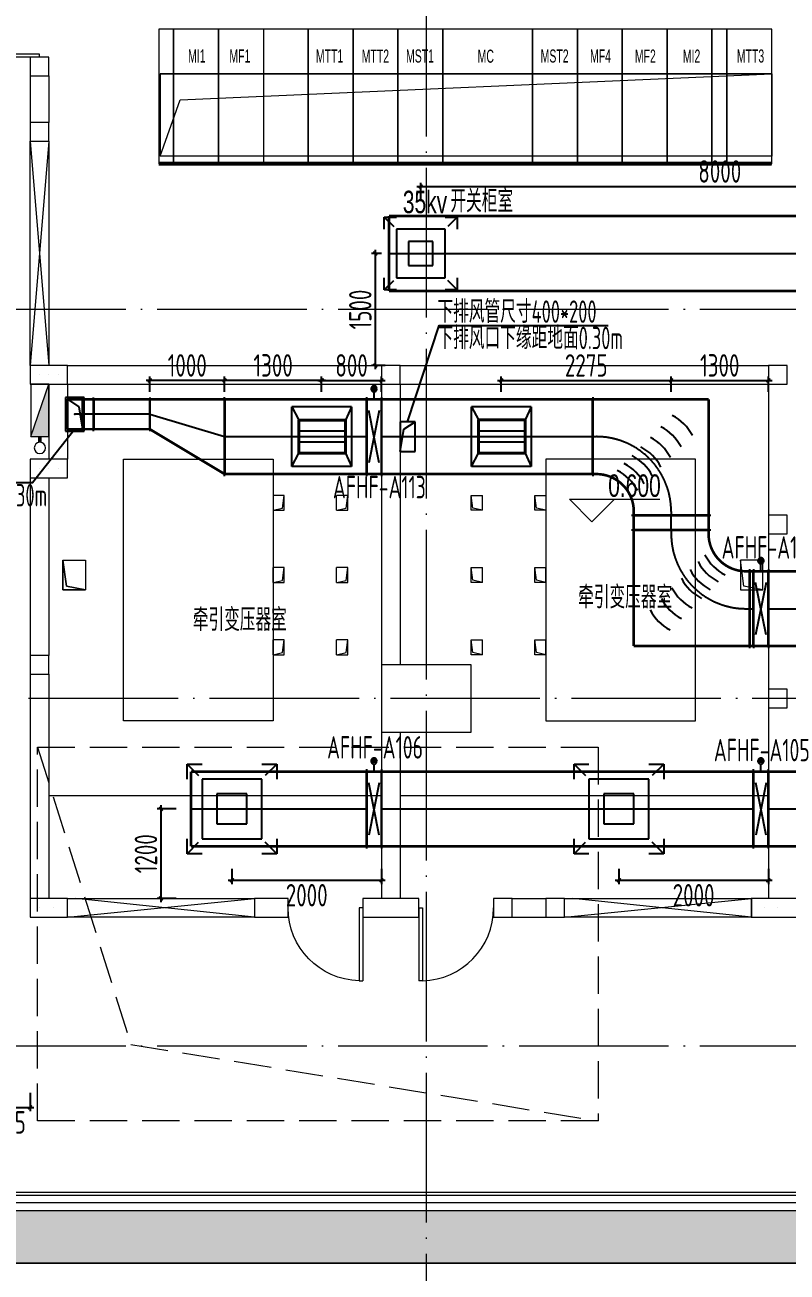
# Model space of a CAD drawing. Extents: x 4 to 13611208, y -605838 to 574722.
# Drawn here: x 13192128 to 13202322, y 181840 to 198515 of the extents above; entities that cross this region are included whole.
import ezdxf
from ezdxf.enums import TextEntityAlignment as Align

# ---------------------------------------------------------------- set-up
doc = ezdxf.new("R2010")
doc.units = 0
doc.header["$LTSCALE"] = 1000
doc.header["$MEASUREMENT"] = 0
for name, pattern in [('CENTER2', [28.575, 19.05, -3.175, 3.175, -3.175]), ('DASH', [0.35, 0.25, -0.1]), ('DOTE', [2.42, 2, -0.2, 0.02, -0.2])]:
    doc.linetypes.add(name, pattern=pattern)
for name, color, linetype in [('DUCT-K-P中心线', 5, 'CENTER2'), ('DUCT-K-P标注', 7, 'Continuous'), ('DUCT-K-P法兰', 2, 'Continuous'), ('DUCT-K-P管', 191, 'Continuous'), ('DUCT-K-P管端线', 2, 'Continuous'), ('DUCT-K-P阀门', 7, 'Continuous'), ('DUCT-K-P风口', 7, 'Continuous'), ('DUCT-K-S中心线', 5, 'CENTER2'), ('DUCT-K-S标注', 7, 'Continuous'), ('DUCT-K-S法兰', 2, 'Continuous'), ('DUCT-K-S管', 40, 'Continuous'), ('DUCT-K-S管端线', 4, 'Continuous'), ('DUCT-K-S阀门', 7, 'Continuous'), ('DUCT-K-S风口', 7, 'Continuous'), ('DUCT-X-YP标注', 7, 'Continuous'), ('Hvac-Hide', 8, 'Continuous')]:
    doc.layers.add(name, color=color, linetype=linetype)
doc.layers.add('变电所孔洞', color=7, linetype='Continuous', lineweight=5)
doc.layers.add('建筑底图', color=8, linetype='Continuous', lineweight=13)
doc.styles.add('67', font='gbenor.shx', dxfattribs={"width": 0.7, "bigfont": 'hztxt.shx'})
doc.styles.add('C', font='HZTXT_E', dxfattribs={"width": 0.7, "bigfont": 'HZTXT'})
doc.styles.add('du', font='gbenor.shx', dxfattribs={"width": 0.8, "bigfont": 'hztxt.shx'})
doc.dimstyles.new('67', dxfattribs={"dimscale": 100, "dimtxt": 3, "dimasz": 0.5, "dimexe": 0.5, "dimexo": 2, "dimgap": 0.5, "dimtad": 2, "dimdec": 0, "dimrnd": 5, "dimzin": 0, "dimdsep": 46, "dimtxsty": 'du', "dimblk": 'ARCHTICK', "dimcen": 0, "dimdle": 0.5, "dimclrd": 256, "dimclre": 256, "dimclrt": 256, "dimazin": 0, "dimtfac": 1, "dimtdec": 0, "dimtix": 1, "dimtmove": 2, "dimatfit": 3, "dimfxl": 100, "dimtolj": 1, "dimtzin": 0, "dimlwd": -1, "dimlwe": -1, "dimarcsym": 0})

# ---------------------------------------------------------------- blocks, each defined once
blk = doc.blocks.new('21牵引变孔')
at = {"layer": '变电所孔洞'}
for p, q in [((-801351, -589516), (-801400, -589770)), ((-801000, -589470), (-801351, -589516)), ((-802265, -592280), (-802065, -592280)), ((-802265, -592280), (-802265, -592430)), ((-802265, -592280), (-802236, -592408)), ((-802065, -592430), (-802065, -592280)), ((-801300, -592280), (-801300, -592430)), ((-801300, -592280), (-801100, -592280)), ((-801300, -592280), (-801271, -592408)), ((-801100, -592430), (-801100, -592280)), ((-800335, -592280), (-800335, -592430)), ((-800135, -592280), (-800335, -592280)), ((-800335, -592280), (-800306, -592408)), ((-800135, -592430), (-800135, -592280)), ((-802265, -592430), (-802065, -592430)), ((-802236, -592408), (-802065, -592430)), ((-801300, -592430), (-801100, -592430)), ((-801271, -592408), (-801100, -592430)), ((-800335, -592430), (-800135, -592430)), ((-800306, -592408), (-800135, -592430)), ((-802265, -593130), (-802065, -593130)), ((-802265, -593130), (-802265, -593280)), ((-802265, -593130), (-802236, -593258)), ((-802265, -593280), (-802065, -593280)), ((-802236, -593258), (-802065, -593280)), ((-802065, -593280), (-802065, -593130)), ((-801300, -593130), (-801300, -593280)), ((-801300, -593130), (-801100, -593130)), ((-801300, -593130), (-801271, -593258)), ((-801300, -593280), (-801100, -593280)), ((-801271, -593258), (-801100, -593280)), ((-801100, -593280), (-801100, -593130)), ((-800335, -593130), (-800135, -593130)), ((-800335, -593130), (-800335, -593280)), ((-800335, -593130), (-800306, -593258)), ((-800335, -593280), (-800135, -593280)), ((-800306, -593258), (-800135, -593280)), ((-800135, -593280), (-800135, -593130))]:
    blk.add_line(p, q, dxfattribs=at)
blk.add_lwpolyline([(-801000, -589770), (-801400, -589770), (-801400, -589470), (-801000, -589470)], close=True, dxfattribs=at)
blk = doc.blocks.new('3#消火栓')
at = {"ltscale": 3.5}
blk.add_hatch(color=256, dxfattribs=at).paths.add_polyline_path([(-350, 240), (-350, 0), (350, 240)])
blk.add_line((-350, 0), (350, 240))
blk.add_lwpolyline([(-350, 240), (350, 240), (350, 0), (-350, 0)], close=True)
at = {"const_width": 50}
blk.add_lwpolyline([(-350, 120), (-425, 120)], dxfattribs=at)
blk.add_circle((-500, 120), 75)
blk = doc.blocks.new('$DorLib2D$00000002')
for p, q in [((-0.5, 0), (-0.5, 0.4875)), ((-0.475, 0.4875), (-0.5, 0.4875)), ((-0.475, 0), (-0.475, 0.4875)), ((0.475, 0), (0.475, 0.4875)), ((0.475, 0.4875), (0.5, 0.4875)), ((0.5, 0), (0.5, 0.4875)), ((-0.5, 0), (-0.475, 0)), ((0.5, 0), (0.475, 0))]:
    blk.add_line(p, q)
at = {"lineweight": 13}
for centre, start, end in [((-0.4875, 0), 0, 88.53072), ((0.4875, 0), 91.46928, 180)]:
    blk.add_arc(centre, 0.4875, start, end, dxfattribs=at)
blk = doc.blocks.new('$DorLib2D$00000001')
for p, q in [((0.45, 0.975), (0.5, 0.975)), ((0.45, 0), (0.45, 0.975)), ((0.5, 0), (0.5, 0.975)), ((0.5, 0), (0.45, 0))]:
    blk.add_line(p, q)
at = {"lineweight": 13}
blk.add_arc((0.475, 0), 0.975, 91.4693, 180, dxfattribs=at)
blk = doc.blocks.new('_FZH')
blk.add_lwpolyline([(-0.5, -0.5), (0.5, -0.5), (0.5, 0.5), (-0.5, 0.5)], close=True)
blk = doc.blocks.new('_ArchTick')
at = {"color": 0, "linetype": 'ByBlock', "const_width": 0.4}
blk.add_lwpolyline([(-0.5, -0.5), (0.5, 0.5)], dxfattribs=at)
blk = doc.blocks.new('*D365')
at = {"layer": 'DUCT-K-P标注', "transparency": 16777216}
for p, q in [((13194149, 188032), (13193897, 188032)), ((13193947, 188082), (13193947, 186785)), ((13194149, 186835), (13193897, 186835))]:
    blk.add_line(p, q, dxfattribs=at)
at = {"layer": 'DUCT-K-P标注', "transparency": 16777216, "xscale": 50, "yscale": 50, "zscale": 50}
for p, rotation in [((13193947, 188032), 90), ((13193947, 186835), 270)]:
    blk.add_blockref('_ArchTick', p, dxfattribs=dict(at, rotation=rotation))
at = {"layer": 'DUCT-K-P标注', "transparency": 16777216, "insert": (13193747, 187433), "char_height": 300, "attachment_point": 5, "rotation": 90, "style": 'du'}
blk.add_mtext('\\A1;1200', dxfattribs=at)
blk = doc.blocks.new('*D373')
at = {"layer": 'DUCT-K-P标注', "transparency": 16777216}
for p, q in [((13194897, 187232), (13194897, 187028)), ((13196897, 187232), (13196897, 187028)), ((13194847, 187078), (13196947, 187078))]:
    blk.add_line(p, q, dxfattribs=at)
at = {"layer": 'DUCT-K-P标注', "transparency": 16777216, "xscale": 50, "yscale": 50, "zscale": 50, "rotation": 180}
blk.add_blockref('_ArchTick', (13194897, 187078), dxfattribs=at)
at = {"layer": 'DUCT-K-P标注', "transparency": 16777216, "xscale": 50, "yscale": 50, "zscale": 50}
blk.add_blockref('_ArchTick', (13196897, 187078), dxfattribs=at)
at = {"layer": 'DUCT-K-P标注', "transparency": 16777216, "insert": (13195897, 186878), "char_height": 300, "attachment_point": 5, "style": 'du'}
blk.add_mtext('\\A1;2000', dxfattribs=at)
blk = doc.blocks.new('*D374')
at = {"layer": 'DUCT-K-P标注', "transparency": 16777216}
for p, q in [((13200073, 187232), (13200073, 187028)), ((13202072, 187232), (13202072, 187028)), ((13200023, 187078), (13202122, 187078))]:
    blk.add_line(p, q, dxfattribs=at)
at = {"layer": 'DUCT-K-P标注', "transparency": 16777216, "xscale": 50, "yscale": 50, "zscale": 50, "rotation": 180}
blk.add_blockref('_ArchTick', (13200073, 187078), dxfattribs=at)
at = {"layer": 'DUCT-K-P标注', "transparency": 16777216, "xscale": 50, "yscale": 50, "zscale": 50}
blk.add_blockref('_ArchTick', (13202072, 187078), dxfattribs=at)
at = {"layer": 'DUCT-K-P标注', "transparency": 16777216, "insert": (13201072, 186878), "char_height": 300, "attachment_point": 5, "style": 'du'}
blk.add_mtext('\\A1;2000', dxfattribs=at)
blk = doc.blocks.new('*D382')
at = {"layer": 'DUCT-K-P标注', "transparency": 16777216}
for p, q in [((13196047, 193762), (13196947, 193762)), ((13196097, 193610), (13196097, 193812)), ((13196897, 193610), (13196897, 193812))]:
    blk.add_line(p, q, dxfattribs=at)
at = {"layer": 'DUCT-K-P标注', "transparency": 16777216, "xscale": 50, "yscale": 50, "zscale": 50, "rotation": 180}
blk.add_blockref('_ArchTick', (13196097, 193762), dxfattribs=at)
at = {"layer": 'DUCT-K-P标注', "transparency": 16777216, "xscale": 50, "yscale": 50, "zscale": 50}
blk.add_blockref('_ArchTick', (13196897, 193762), dxfattribs=at)
at = {"layer": 'DUCT-K-P标注', "transparency": 16777216, "insert": (13196497, 193962), "char_height": 300, "attachment_point": 5, "style": 'du'}
blk.add_mtext('\\A1;800', dxfattribs=at)
blk = doc.blocks.new('*D383')
at = {"layer": 'DUCT-K-P标注', "transparency": 16777216}
for p, q in [((13198449, 193762), (13200822, 193762)), ((13198499, 193610), (13198499, 193812)), ((13200772, 193610), (13200772, 193812))]:
    blk.add_line(p, q, dxfattribs=at)
at = {"layer": 'DUCT-K-P标注', "transparency": 16777216, "xscale": 50, "yscale": 50, "zscale": 50, "rotation": 180}
blk.add_blockref('_ArchTick', (13198499, 193762), dxfattribs=at)
at = {"layer": 'DUCT-K-P标注', "transparency": 16777216, "xscale": 50, "yscale": 50, "zscale": 50}
blk.add_blockref('_ArchTick', (13200772, 193762), dxfattribs=at)
at = {"layer": 'DUCT-K-P标注', "transparency": 16777216, "insert": (13199636, 193962), "char_height": 300, "attachment_point": 5, "style": 'du'}
blk.add_mtext('\\A1;2275', dxfattribs=at)
blk = doc.blocks.new('*D384')
at = {"layer": 'DUCT-K-P标注', "transparency": 16777216}
for p, q in [((13200722, 193762), (13202122, 193762)), ((13200772, 193610), (13200772, 193812)), ((13202072, 193610), (13202072, 193812))]:
    blk.add_line(p, q, dxfattribs=at)
at = {"layer": 'DUCT-K-P标注', "transparency": 16777216, "xscale": 50, "yscale": 50, "zscale": 50, "rotation": 180}
blk.add_blockref('_ArchTick', (13200772, 193762), dxfattribs=at)
at = {"layer": 'DUCT-K-P标注', "transparency": 16777216, "xscale": 50, "yscale": 50, "zscale": 50}
blk.add_blockref('_ArchTick', (13202072, 193762), dxfattribs=at)
at = {"layer": 'DUCT-K-P标注', "transparency": 16777216, "insert": (13201422, 193962), "char_height": 300, "attachment_point": 5, "style": 'du'}
blk.add_mtext('\\A1;1300', dxfattribs=at)
blk = doc.blocks.new('*D394')
at = {"layer": 'DUCT-K-P标注', "transparency": 16777216}
for p, q in [((13196898, 195459), (13196764, 195459)), ((13196814, 195509), (13196814, 193910)), ((13196947, 193960), (13196764, 193960))]:
    blk.add_line(p, q, dxfattribs=at)
at = {"layer": 'DUCT-K-P标注', "transparency": 16777216, "xscale": 50, "yscale": 50, "zscale": 50}
for p, rotation in [((13196814, 195459), 90), ((13196814, 193960), 270)]:
    blk.add_blockref('_ArchTick', p, dxfattribs=dict(at, rotation=rotation))
at = {"layer": 'DUCT-K-P标注', "transparency": 16777216, "insert": (13196614, 194709), "char_height": 300, "attachment_point": 5, "rotation": 90, "style": 'du'}
blk.add_mtext('\\A1;1500', dxfattribs=at)
blk = doc.blocks.new('*D395')
at = {"layer": 'DUCT-K-P标注', "transparency": 16777216}
for p, q in [((13197372, 196355), (13205472, 196355)), ((13197422, 196159), (13197422, 196405)), ((13205422, 196159), (13205422, 196405))]:
    blk.add_line(p, q, dxfattribs=at)
at = {"layer": 'DUCT-K-P标注', "transparency": 16777216, "xscale": 50, "yscale": 50, "zscale": 50, "rotation": 180}
blk.add_blockref('_ArchTick', (13197422, 196355), dxfattribs=at)
at = {"layer": 'DUCT-K-P标注', "transparency": 16777216, "xscale": 50, "yscale": 50, "zscale": 50}
blk.add_blockref('_ArchTick', (13205422, 196355), dxfattribs=at)
at = {"layer": 'DUCT-K-P标注', "transparency": 16777216, "insert": (13201422, 196555), "char_height": 300, "attachment_point": 5, "style": 'du'}
blk.add_mtext('\\A1;8000', dxfattribs=at)
blk = doc.blocks.new('*D724')
at = {"layer": 'DUCT-X-YP标注', "transparency": 16777216}
for p, q in [((13191683, 184234), (13191683, 183991)), ((13192197, 184234), (13192197, 183991)), ((13191633, 184041), (13192247, 184041))]:
    blk.add_line(p, q, dxfattribs=at)
at = {"layer": 'DUCT-X-YP标注', "transparency": 16777216, "xscale": 50, "yscale": 50, "zscale": 50, "rotation": 180}
blk.add_blockref('_ArchTick', (13191683, 184041), dxfattribs=at)
at = {"layer": 'DUCT-X-YP标注', "transparency": 16777216, "xscale": 50, "yscale": 50, "zscale": 50}
blk.add_blockref('_ArchTick', (13192197, 184041), dxfattribs=at)
at = {"layer": 'DUCT-X-YP标注', "transparency": 16777216, "insert": (13191940, 183841), "char_height": 300, "attachment_point": 5, "style": 'du'}
blk.add_mtext('\\A1;515', dxfattribs=at)
blk = doc.blocks.new('*D2032')
at = {"layer": 'DUCT-K-P标注', "transparency": 16777216}
for p, q in [((13196147, 193762), (13194749, 193762)), ((13194799, 193610), (13194799, 193812)), ((13196097, 193610), (13196097, 193812))]:
    blk.add_line(p, q, dxfattribs=at)
at = {"layer": 'DUCT-K-P标注', "transparency": 16777216, "xscale": 50, "yscale": 50, "zscale": 50, "rotation": 180}
blk.add_blockref('_ArchTick', (13194799, 193762), dxfattribs=at)
at = {"layer": 'DUCT-K-P标注', "transparency": 16777216, "xscale": 50, "yscale": 50, "zscale": 50}
blk.add_blockref('_ArchTick', (13196097, 193762), dxfattribs=at)
at = {"layer": 'DUCT-K-P标注', "transparency": 16777216, "insert": (13195448, 193962), "char_height": 300, "attachment_point": 5, "style": 'du'}
blk.add_mtext('\\A1;1300', dxfattribs=at)
blk = doc.blocks.new('*D2033')
at = {"layer": 'DUCT-K-P标注', "transparency": 16777216}
for p, q in [((13194849, 193762), (13193748, 193762)), ((13193798, 193610), (13193798, 193812)), ((13194799, 193610), (13194799, 193812))]:
    blk.add_line(p, q, dxfattribs=at)
at = {"layer": 'DUCT-K-P标注', "transparency": 16777216, "xscale": 50, "yscale": 50, "zscale": 50, "rotation": 180}
blk.add_blockref('_ArchTick', (13193798, 193762), dxfattribs=at)
at = {"layer": 'DUCT-K-P标注', "transparency": 16777216, "xscale": 50, "yscale": 50, "zscale": 50}
blk.add_blockref('_ArchTick', (13194799, 193762), dxfattribs=at)
at = {"layer": 'DUCT-K-P标注', "transparency": 16777216, "insert": (13194299, 193962), "char_height": 300, "attachment_point": 5, "style": 'du'}
blk.add_mtext('\\A1;1000', dxfattribs=at)
blk = doc.blocks.new('$风口$00000108')
for p, q in [((-250, 135), (-190, 75)), ((-250, -135), (-250, 135)), ((250, 135), (200, 75)), ((250, 135), (250, -135)), ((200, 25), (-190, 25)), ((200, -25), (-190, -25)), ((-250, -135), (-190, -75)), ((200, -75), (250, -135)), ((250, -135), (-250, -135))]:
    blk.add_line(p, q)
at = {"linetype": 'Continuous'}
blk.add_line((250, 135), (-250, 135), dxfattribs=at)
at = {"lineweight": 40}
for p, q in [((-190, 75), (200, 75)), ((-190, -75), (-190, 75)), ((200, 75), (200, -75)), ((-190, -75), (200, -75))]:
    blk.add_line(p, q, dxfattribs=at)
blk = doc.blocks.new('$风口$00000060')
for p, q in [((-300, 300), (-200, 300)), ((-300, 200), (-300, 300)), ((-300, 300), (-222.8, 222.8)), ((200, 300), (300, 300)), ((300, 300), (222.8, 222.8)), ((300, 300), (300, 200)), ((-300, -300), (-300, -200)), ((-300, -300), (-222.8, -222.8)), ((300, -300), (222.8, -222.8)), ((300, -200), (300, -300)), ((-200, -300), (-300, -300)), ((300, -300), (200, -300))]:
    blk.add_line(p, q)
at = {"color": 0}
for p, q in [((-200, 200), (-200, -200)), ((200, 200), (-200, 200)), ((200, -200), (200, 200)), ((-100, 100), (-100, -100)), ((100, 100), (-100, 100)), ((100, -100), (100, 100)), ((-100, -100), (100, -100)), ((-200, -200), (200, -200))]:
    blk.add_line(p, q, dxfattribs=at)

msp = doc.modelspace()

# ---------------------------------------------------------------- hatches: boundary and pattern name
at = {"layer": '建筑底图'}
h = msp.add_hatch(dxfattribs=at)
h.set_pattern_fill('钢筋混凝土', color=8, scale=100, style=0)
h.set_pattern_definition([(45, (793255.26, 8e-09), (-176.7766953, 176.7766953), []), (50, (793255.26, 8e-09), (717.260183, -62.752135), [75, -825]), (355, (793255.26, 8e-09), (-138.751334, 752.192134), [60, -660]), (100.4514, (793315, -5.2), (578.50938, 689.439542), [63.74019, -701.14211]), (46.1842, (793255.26, 200), (1067.24105, -165.519014), [112.5, -1237.5]), (96.6356, (793344.2, 186.2), (934.662706, 974.11787), [95.61029, -1051.713]), (351.1842, (793255.3, 200), (934.66195, 974.1186), [90, -990]), (21, (793355.26, 150), (596.907052, -402.61889), [75, -825]), (326, (793355.26, 150), (243.31533, 725.150045), [60, -660]), (71.4514, (793405, 116.45), (840.22263, 322.530497), [63.74019, -701.14211]), (37.5, (793255.26, 8e-09), (12.1598553, 332.893854), [0, -652, 0, -670, 0, -662.5]), (7.5, (793255.26, 8e-09), (263.069537, 394.411712), [0, -382, 0, -637, 0, -252.5]), (327.5, (793032.26, 8e-09), (533.822436, -22.554872), [0, -250, 0, -780, 0, -1035]), (317.5, (792932.26, 8e-09), (583.18617, 100.104982), [0, -325, 0, -518, 0, -735])])
h.paths.add_polyline_path([(13207597.4, 183509.5), (13237197.4, 183509.5), (13237197.4, 184209.5), (13206897.4, 184209.5), (13206897.4, 182659.5), (13170947.4, 182659.5), (13170947.4, 181959.5), (13207597.4, 181959.5)])

# ---------------------------------------------------------------- linework, layer by layer
at = {"layer": 'DUCT-K-P中心线'}
for p, q in [((13193047.4, 193309.5), (13192797.4, 193309.5)), ((13193798.7, 193309.5), (13193047.6, 193309.5)), ((13193798.9, 193309.5), (13194798.9, 193009.5)), ((13194799.1, 193009.5), (13196697.4, 193009.5)), ((13196897.8, 193009.5), (13199722.1, 193009.5)), ((13199722.3, 193009.5), (13199772.3, 193009.5)), ((13200772.3, 192009.5), (13200772.3, 191959.5)), ((13200772.3, 191759.7), (13200772.3, 191959.3)), ((13200772.3, 191759.5), (13200772.3, 191709.5)), ((13201772.3, 190709.5), (13201822.3, 190709.5)), ((13201822.5, 190709.5), (13201872.1, 190709.5)), ((13202072.5, 190709.5), (13206436.2, 190709.5))]:
    msp.add_line(p, q, dxfattribs=at)
for centre, start, end in [((13199772.3, 192009.5), 0, 90), ((13201772.3, 191709.5), 180, 270)]:
    msp.add_arc(centre, 1000, start, end, dxfattribs=at)
at = {"layer": 'DUCT-K-P标注', "elevation": 4149.8}
for points in [[(13197247.4, 193209.5), (13197669.7, 194494.1), (13199931.2, 194494.1)], [(13192797.4, 193109.5), (13192229.1, 192391.6), (13189967.7, 192391.6)]]:
    msp.add_lwpolyline(points, dxfattribs=at)
at = {"layer": 'DUCT-K-P法兰'}
for p, q in [((13192922.4, 193534.5), (13192672.4, 193534.5)), ((13192672.4, 193534.5), (13192672.4, 193084.5)), ((13192922.4, 193509.5), (13192922.4, 193534.5)), ((13193047.5, 193084.5), (13193047.5, 193534.5)), ((13193798.8, 193534.5), (13193798.8, 193084.5)), ((13194799, 192479.5), (13194799, 193539.5)), ((13196697.5, 193539.5), (13196697.5, 192479.5)), ((13196897.7, 193539.5), (13196897.7, 192479.5)), ((13199722.2, 193539.5), (13199722.2, 192479.5)), ((13192922.4, 193084.5), (13192922.4, 193109.5)), ((13192672.4, 193084.5), (13192922.4, 193084.5)), ((13200242.3, 191959.4), (13201302.3, 191959.4)), ((13201302.3, 191759.6), (13200242.3, 191759.6)), ((13201822.4, 190179.5), (13201822.4, 191239.5)), ((13201872.2, 191239.5), (13201872.2, 190179.5)), ((13202072.4, 191239.5), (13202072.4, 190179.5))]:
    msp.add_line(p, q, dxfattribs=at)
at = {"layer": 'DUCT-K-P法兰', "color": 18, "true_color": 0x000000}
for p in [(13192797.4, 193309.5, 4150), (13192797.4, 193309.5, 4149.8), (13193047.4, 193309.5, 4400), (13193047.6, 193309.5, 4400), (13193798.7, 193309.5, 4400), (13193798.9, 193309.5, 4400), (13194798.9, 193009.5, 4525), (13194799.1, 193009.5, 4525), (13196697.4, 193009.5, 4525), (13196697.6, 193009.5, 4525), (13196897.6, 193009.5, 4550), (13196897.8, 193009.5, 4550), (13199722.1, 193009.5, 4550), (13199722.3, 193009.5, 4550), (13200772.3, 191959.5, 4550), (13200772.3, 191959.3, 4550), (13200772.3, 191759.7, 4550), (13200772.3, 191759.5, 4550), (13201822.3, 190709.5, 4550), (13201822.5, 190709.5, 4550), (13201872.1, 190709.5, 4550), (13201872.3, 190709.5, 4550), (13202072.3, 190709.5, 4550), (13202072.5, 190709.5, 4550)]:
    msp.add_point(p, dxfattribs=at)
at = {"layer": 'DUCT-K-P管', "const_width": 35}
for points in [[(13193047.4, 193509.5), (13192697.4, 193509.5)], [(13192697.4, 193109.5), (13192697.4, 193509.5)], [(13193798.7, 193509.5), (13193047.6, 193509.5)], [(13193047.6, 193509.5), (13193047.6, 193109.5)], [(13193798.7, 193109.5), (13193798.7, 193509.5)], [(13193798.9, 193509.5), (13194798.9, 193509.5)], [(13196697.4, 193509.5), (13194799.1, 193509.5)], [(13194799.1, 193509.5), (13194799.1, 192509.5)], [(13196697.4, 192509.5), (13196697.4, 193509.5)], [(13196697.6, 193509.5), (13196897.6, 193509.5)], [(13199722.1, 193509.5), (13196897.8, 193509.5)], [(13196897.8, 193509.5), (13196897.8, 192509.5)], [(13199722.1, 192509.5), (13199722.1, 193509.5)], [(13199722.3, 193509.5), (13201272.3, 193509.5)], [(13201272.3, 193509.5), (13201272.3, 191959.5)], [(13193047.4, 193109.5), (13192697.4, 193109.5)], [(13193047.6, 193109.5), (13193798.7, 193109.5)], [(13193798.9, 193109.5), (13194798.9, 192509.5)], [(13194799.1, 192509.5), (13196697.4, 192509.5)], [(13196897.6, 192509.5), (13196697.6, 192509.5)], [(13196897.8, 192509.5), (13199722.1, 192509.5)], [(13199772.3, 192509.5), (13199722.3, 192509.5)], [(13200272.3, 191959.5), (13200272.3, 192009.5)], [(13201272.3, 191959.3), (13200272.3, 191959.3)], [(13200272.3, 191959.3), (13200272.3, 191759.7)], [(13201272.3, 191759.7), (13201272.3, 191959.3)], [(13200272.3, 191759.7), (13201272.3, 191759.7)], [(13200272.3, 191759.5), (13200272.3, 190209.5)], [(13201272.3, 191709.5), (13201272.3, 191759.5)], [(13201822.3, 191209.5), (13201772.3, 191209.5)], [(13201872.1, 191209.5), (13201822.5, 191209.5)], [(13201822.5, 191209.5), (13201822.5, 190209.5)], [(13201872.1, 190209.5), (13201872.1, 191209.5)], [(13201872.3, 191209.5), (13202072.3, 191209.5)], [(13206436.2, 191209.5), (13202072.5, 191209.5)], [(13202072.5, 191209.5), (13202072.5, 190209.5)], [(13200272.3, 190209.5), (13201822.3, 190209.5)], [(13201822.5, 190209.5), (13201872.1, 190209.5)], [(13202072.3, 190209.5), (13201872.3, 190209.5)], [(13202072.5, 190209.5), (13206436.2, 190209.5)]]:
    msp.add_lwpolyline(points, dxfattribs=at)
msp.add_lwpolyline([(13200272.3, 192009.5, 0.4142136), (13199772.3, 192509.5)], format="xyb", dxfattribs=at)
at = {"layer": 'DUCT-K-P管', "extrusion": (0, 0, -1), "const_width": 35}
msp.add_lwpolyline([(-13201772.3, 191209.5, 0.4142136), (-13201272.3, 191709.5)], format="xyb", dxfattribs=at)
at = {"layer": 'DUCT-K-P管', "color": 18, "true_color": 0x000000}
for p in [(13192797.4, 193309.5, 4150), (13193047.4, 193309.5, 4400), (13193798.9, 193309.5, 4400), (13194798.9, 193009.5, 4525), (13199722.3, 193009.5, 4550), (13200772.3, 191959.5, 4550), (13200772.3, 191759.5, 4550), (13201822.3, 190709.5, 4550)]:
    msp.add_point(p, dxfattribs=at)
at = {"layer": 'DUCT-K-P管端线'}
for p, q in [((13193047.4, 193509.5), (13193047.4, 193109.5)), ((13193798.9, 193509.5), (13193798.9, 193109.5)), ((13194798.9, 192509.5), (13194798.9, 193509.5)), ((13196697.6, 193509.5), (13196697.6, 192509.5)), ((13196897.6, 193509.5), (13196897.6, 192509.5)), ((13199722.3, 192509.5), (13199722.3, 193509.5)), ((13201272.3, 191959.5), (13200272.3, 191959.5)), ((13201272.3, 191759.5), (13200272.3, 191759.5)), ((13201822.3, 190209.5), (13201822.3, 191209.5)), ((13201872.3, 191209.5), (13201872.3, 190209.5)), ((13202072.3, 191209.5), (13202072.3, 190209.5))]:
    msp.add_line(p, q, dxfattribs=at)
for centre, start, end in [((13200507.7, 192744.9), 27, 63), ((13200355.7, 192592.9), 27, 63), ((13200214.3, 192451.5), 27, 63), ((13200087, 192324.2), 27, 63), ((13199864.3, 192101.4), 27, 63), ((13199970.3, 192207.5), 27, 63), ((13199772.3, 192009.5), 27, 63), ((13201772.3, 191709.5), 207, 243), ((13201680.4, 191617.6), 207, 243), ((13201457.7, 191394.8), 207, 243), ((13201574.4, 191511.5), 207, 243), ((13201330.4, 191267.6), 207, 243), ((13201189, 191126.1), 207, 243), ((13201037, 190974.1), 207, 243)]:
    msp.add_arc(centre, 615, start, end, dxfattribs=at)
at = {"layer": 'DUCT-K-P阀门'}
for p, q in [((13196758.4, 193657.8), (13196757.7, 193652.3)), ((13196757.7, 193652.3), (13196757.7, 193646.7)), ((13196757.7, 193646.7), (13196758.4, 193641.2)), ((13196760, 193663.2), (13196758.4, 193657.8)), ((13196758.4, 193641.2), (13196760, 193635.8)), ((13196762.2, 193668.3), (13196760, 193663.2)), ((13196760, 193635.8), (13196762.2, 193630.7)), ((13196765.2, 193673), (13196762.2, 193668.3)), ((13196762.2, 193630.7), (13196765.2, 193626)), ((13196768.8, 193677.3), (13196765.2, 193673)), ((13196765.2, 193626), (13196768.8, 193621.7)), ((13196772.9, 193681), (13196768.8, 193677.3)), ((13196768.8, 193621.7), (13196772.9, 193618)), ((13196777.6, 193684.2), (13196772.9, 193681)), ((13196772.9, 193618), (13196777.6, 193614.9)), ((13196782.6, 193686.6), (13196777.6, 193684.2)), ((13196777.6, 193614.9), (13196782.6, 193612.4)), ((13196787.9, 193688.3), (13196782.6, 193686.6)), ((13196782.6, 193612.4), (13196787.9, 193610.7)), ((13196786.6, 193675.1), (13196797.6, 193624)), ((13196786.6, 193624), (13196786.6, 193675.1)), ((13196793.4, 193689.3), (13196787.9, 193688.3)), ((13196787.9, 193610.7), (13196793.4, 193609.7)), ((13196799, 193689.5), (13196793.4, 193689.3)), ((13196793.4, 193609.7), (13196799, 193609.5)), ((13196797.6, 193624), (13196808.5, 193675)), ((13196797.6, 193509.5), (13196797.6, 193609.5)), ((13196804.5, 193688.9), (13196799, 193689.5)), ((13196799, 193609.5), (13196804.5, 193610.1)), ((13196809.9, 193687.6), (13196804.5, 193688.9)), ((13196804.5, 193610.1), (13196809.9, 193611.5)), ((13196808.5, 193675), (13196808.5, 193624)), ((13196815.1, 193685.5), (13196809.9, 193687.6)), ((13196809.9, 193611.5), (13196815.1, 193613.6)), ((13196819.9, 193682.7), (13196815.1, 193685.5)), ((13196815.1, 193613.6), (13196819.9, 193616.4)), ((13196824.3, 193679.2), (13196819.9, 193682.7)), ((13196819.9, 193616.4), (13196824.3, 193619.8)), ((13196828.2, 193675.2), (13196824.3, 193679.2)), ((13196824.3, 193619.8), (13196828.2, 193623.8)), ((13196831.5, 193670.7), (13196828.2, 193675.2)), ((13196828.2, 193623.8), (13196831.5, 193628.3)), ((13196834.1, 193665.8), (13196831.5, 193670.7)), ((13196831.5, 193628.3), (13196834.1, 193633.2)), ((13196836, 193660.5), (13196834.1, 193665.8)), ((13196834.1, 193633.2), (13196836, 193638.5)), ((13196837.2, 193655.1), (13196836, 193660.5)), ((13196836, 193638.5), (13196837.2, 193643.9)), ((13196837.6, 193649.5), (13196837.2, 193655.1)), ((13196837.2, 193643.9), (13196837.6, 193649.5)), ((13196867.6, 192659.6), (13196727.5, 193359.4)), ((13196867.6, 193359.5), (13196727.6, 192659.5)), ((13201933.2, 191357.8), (13201932.4, 191352.3)), ((13201932.4, 191352.3), (13201932.4, 191346.7)), ((13201932.4, 191346.7), (13201933.2, 191341.2)), ((13201934.8, 191363.2), (13201933.2, 191357.8)), ((13201933.2, 191341.2), (13201934.8, 191335.8)), ((13201937, 191368.3), (13201934.8, 191363.2)), ((13201934.8, 191335.8), (13201937, 191330.7)), ((13201940, 191373), (13201937, 191368.3)), ((13201937, 191330.7), (13201940, 191326)), ((13201943.6, 191377.3), (13201940, 191373)), ((13201940, 191326), (13201943.6, 191321.7)), ((13201947.7, 191381), (13201943.6, 191377.3)), ((13201943.6, 191321.7), (13201947.7, 191318)), ((13201952.3, 191384.1), (13201947.7, 191381)), ((13201947.7, 191318), (13201952.3, 191314.9)), ((13201957.4, 191386.6), (13201952.3, 191384.1)), ((13201952.3, 191314.9), (13201957.4, 191312.4)), ((13201962.7, 191388.3), (13201957.4, 191386.6)), ((13201957.4, 191312.4), (13201962.7, 191310.7)), ((13201961.4, 191375.1), (13201972.3, 191324)), ((13201961.4, 191324), (13201961.4, 191375.1)), ((13201968.2, 191389.3), (13201962.7, 191388.3)), ((13201962.7, 191310.7), (13201968.2, 191309.7)), ((13201973.7, 191389.5), (13201968.2, 191389.3)), ((13201968.2, 191309.7), (13201973.7, 191309.5)), ((13201972.3, 191324), (13201983.3, 191375)), ((13201972.3, 191209.5), (13201972.3, 191309.5)), ((13201979.3, 191388.9), (13201973.7, 191389.5)), ((13201973.7, 191309.5), (13201979.3, 191310.1)), ((13201984.7, 191387.5), (13201979.3, 191388.9)), ((13201979.3, 191310.1), (13201984.7, 191311.5)), ((13201983.3, 191375), (13201983.3, 191324)), ((13201989.9, 191385.5), (13201984.7, 191387.5)), ((13201984.7, 191311.5), (13201989.9, 191313.6)), ((13201994.7, 191382.7), (13201989.9, 191385.5)), ((13201989.9, 191313.6), (13201994.7, 191316.3)), ((13201999.1, 191379.2), (13201994.7, 191382.7)), ((13201994.7, 191316.3), (13201999.1, 191319.8)), ((13202003, 191375.2), (13201999.1, 191379.2)), ((13201999.1, 191319.8), (13202003, 191323.8)), ((13202006.3, 191370.7), (13202003, 191375.2)), ((13202003, 191323.8), (13202006.3, 191328.3)), ((13202008.9, 191365.8), (13202006.3, 191370.7)), ((13202006.3, 191328.3), (13202008.9, 191333.2)), ((13202010.8, 191360.5), (13202008.9, 191365.8)), ((13202008.9, 191333.2), (13202010.8, 191338.5)), ((13202012, 191355.1), (13202010.8, 191360.5)), ((13202010.8, 191338.5), (13202012, 191343.9)), ((13202012.3, 191349.5), (13202012, 191355.1)), ((13202012, 191343.9), (13202012.3, 191349.5)), ((13202042.3, 191059.5), (13201902.3, 190359.5)), ((13202042.4, 190359.6), (13201902.3, 191059.4))]:
    msp.add_line(p, q, dxfattribs=at)
at = {"layer": 'DUCT-K-S中心线'}
for p, q in [((13196998.4, 195458.7), (13211072.4, 195458.7)), ((13194349.1, 188032), (13196697.4, 188032)), ((13196897.8, 188032), (13201872.3, 188032)), ((13202072.7, 188032), (13203521.7, 188032))]:
    msp.add_line(p, q, dxfattribs=at)
at = {"layer": 'DUCT-K-S法兰'}
for p, q in [((13196697.5, 188562), (13196697.5, 187502)), ((13196897.7, 188562), (13196897.7, 187502)), ((13201872.4, 187502), (13201872.4, 188562)), ((13202072.6, 187502), (13202072.6, 188562))]:
    msp.add_line(p, q, dxfattribs=at)
at = {"layer": 'DUCT-K-S法兰', "color": 18, "true_color": 0x000000}
for p in [(13196697.4, 188032, 4615), (13196697.6, 188032, 4615), (13196897.6, 188032, 4615), (13196897.8, 188032, 4615), (13201872.3, 188032, 4615), (13201872.5, 188032, 4615), (13202072.5, 188032, 4615), (13202072.7, 188032, 4615)]:
    msp.add_point(p, dxfattribs=at)
at = {"layer": 'DUCT-K-S管', "const_width": 35}
for points in [[(13211072.4, 195958.7), (13196998.4, 195958.7)], [(13196998.4, 195958.7), (13196998.4, 194958.7)], [(13196998.4, 194958.7), (13211072.4, 194958.7)], [(13196697.4, 188532), (13194349.1, 188532)], [(13194349.1, 188532), (13194349.1, 187532)], [(13196697.4, 187532), (13196697.4, 188532)], [(13196697.6, 188532), (13196897.6, 188532)], [(13201872.3, 188532), (13196897.8, 188532)], [(13196897.8, 188532), (13196897.8, 187532)], [(13201872.3, 187532), (13201872.3, 188532)], [(13201872.5, 188532), (13202072.5, 188532)], [(13203521.7, 188532), (13202072.7, 188532)], [(13202072.7, 188532), (13202072.7, 187532)], [(13194349.1, 187532), (13196697.4, 187532)], [(13196897.6, 187532), (13196697.6, 187532)], [(13196897.8, 187532), (13201872.3, 187532)], [(13202072.5, 187532), (13201872.5, 187532)], [(13202072.7, 187532), (13203521.7, 187532)]]:
    msp.add_lwpolyline(points, dxfattribs=at)
at = {"layer": 'DUCT-K-S管端线'}
for p, q in [((13196697.6, 188532), (13196697.6, 187532)), ((13196897.6, 188532), (13196897.6, 187532)), ((13201872.5, 188532), (13201872.5, 187532)), ((13202072.5, 188532), (13202072.5, 187532))]:
    msp.add_line(p, q, dxfattribs=at)
at = {"layer": 'DUCT-K-S阀门'}
for p, q in [((13196758.4, 188680.3), (13196757.7, 188674.8)), ((13196757.7, 188674.8), (13196757.7, 188669.2)), ((13196757.7, 188669.2), (13196758.4, 188663.7)), ((13196760, 188685.7), (13196758.4, 188680.3)), ((13196758.4, 188663.7), (13196760, 188658.3)), ((13196762.2, 188690.8), (13196760, 188685.7)), ((13196760, 188658.3), (13196762.2, 188653.2)), ((13196765.2, 188695.5), (13196762.2, 188690.8)), ((13196762.2, 188653.2), (13196765.2, 188648.5)), ((13196768.8, 188699.8), (13196765.2, 188695.5)), ((13196765.2, 188648.5), (13196768.8, 188644.2)), ((13196772.9, 188703.5), (13196768.8, 188699.8)), ((13196768.8, 188644.2), (13196772.9, 188640.5)), ((13196777.6, 188706.7), (13196772.9, 188703.5)), ((13196772.9, 188640.5), (13196777.6, 188637.4)), ((13196782.6, 188709.1), (13196777.6, 188706.7)), ((13196777.6, 188637.4), (13196782.6, 188634.9)), ((13196787.9, 188710.8), (13196782.6, 188709.1)), ((13196782.6, 188634.9), (13196787.9, 188633.2)), ((13196786.6, 188697.6), (13196797.6, 188646.5)), ((13196786.6, 188646.5), (13196786.6, 188697.6)), ((13196793.4, 188711.8), (13196787.9, 188710.8)), ((13196787.9, 188633.2), (13196793.4, 188632.2)), ((13196799, 188712), (13196793.4, 188711.8)), ((13196793.4, 188632.2), (13196799, 188632)), ((13196797.6, 188646.5), (13196808.5, 188697.5)), ((13196797.6, 188532), (13196797.6, 188632)), ((13196804.5, 188711.4), (13196799, 188712)), ((13196799, 188632), (13196804.5, 188632.6)), ((13196809.9, 188710.1), (13196804.5, 188711.4)), ((13196804.5, 188632.6), (13196809.9, 188634)), ((13196808.5, 188697.5), (13196808.5, 188646.5)), ((13196815.1, 188708), (13196809.9, 188710.1)), ((13196809.9, 188634), (13196815.1, 188636.1)), ((13196819.9, 188705.2), (13196815.1, 188708)), ((13196815.1, 188636.1), (13196819.9, 188638.9)), ((13196824.3, 188701.7), (13196819.9, 188705.2)), ((13196819.9, 188638.9), (13196824.3, 188642.3)), ((13196828.2, 188697.7), (13196824.3, 188701.7)), ((13196824.3, 188642.3), (13196828.2, 188646.3)), ((13196831.5, 188693.2), (13196828.2, 188697.7)), ((13196828.2, 188646.3), (13196831.5, 188650.8)), ((13196834.1, 188688.3), (13196831.5, 188693.2)), ((13196831.5, 188650.8), (13196834.1, 188655.8)), ((13196836, 188683), (13196834.1, 188688.3)), ((13196834.1, 188655.8), (13196836, 188661)), ((13196837.2, 188677.6), (13196836, 188683)), ((13196836, 188661), (13196837.2, 188666.5)), ((13196837.6, 188672), (13196837.2, 188677.6)), ((13196837.2, 188666.5), (13196837.6, 188672)), ((13201933.4, 188680.3), (13201932.6, 188674.8)), ((13201932.6, 188674.8), (13201932.6, 188669.2)), ((13201932.6, 188669.2), (13201933.4, 188663.7)), ((13201935, 188685.7), (13201933.4, 188680.3)), ((13201933.4, 188663.7), (13201935, 188658.3)), ((13201937.2, 188690.8), (13201935, 188685.7)), ((13201935, 188658.3), (13201937.2, 188653.2)), ((13201940.2, 188695.5), (13201937.2, 188690.8)), ((13201937.2, 188653.2), (13201940.2, 188648.5)), ((13201943.8, 188699.8), (13201940.2, 188695.5)), ((13201940.2, 188648.5), (13201943.8, 188644.2)), ((13201947.9, 188703.5), (13201943.8, 188699.8)), ((13201943.8, 188644.2), (13201947.9, 188640.5)), ((13201952.5, 188706.7), (13201947.9, 188703.5)), ((13201947.9, 188640.5), (13201952.5, 188637.4)), ((13201957.6, 188709.1), (13201952.5, 188706.7)), ((13201952.5, 188637.4), (13201957.6, 188634.9)), ((13201962.9, 188710.8), (13201957.6, 188709.1)), ((13201957.6, 188634.9), (13201962.9, 188633.2)), ((13201961.6, 188697.6), (13201972.5, 188646.5)), ((13201961.6, 188646.5), (13201961.6, 188697.6)), ((13201968.4, 188711.8), (13201962.9, 188710.8)), ((13201962.9, 188633.2), (13201968.4, 188632.2)), ((13201973.9, 188712), (13201968.4, 188711.8)), ((13201968.4, 188632.2), (13201973.9, 188632)), ((13201972.5, 188646.5), (13201983.5, 188697.5)), ((13201972.5, 188532), (13201972.5, 188632)), ((13201979.5, 188711.4), (13201973.9, 188712)), ((13201973.9, 188632), (13201979.5, 188632.6)), ((13201984.9, 188710.1), (13201979.5, 188711.4)), ((13201979.5, 188632.6), (13201984.9, 188634)), ((13201983.5, 188697.5), (13201983.5, 188646.5)), ((13201990.1, 188708), (13201984.9, 188710.1)), ((13201984.9, 188634), (13201990.1, 188636.1)), ((13201994.9, 188705.2), (13201990.1, 188708)), ((13201990.1, 188636.1), (13201994.9, 188638.9)), ((13201999.3, 188701.7), (13201994.9, 188705.2)), ((13201994.9, 188638.9), (13201999.3, 188642.3)), ((13202003.2, 188697.7), (13201999.3, 188701.7)), ((13201999.3, 188642.3), (13202003.2, 188646.3)), ((13202006.5, 188693.2), (13202003.2, 188697.7)), ((13202003.2, 188646.3), (13202006.5, 188650.8)), ((13202009.1, 188688.3), (13202006.5, 188693.2)), ((13202006.5, 188650.8), (13202009.1, 188655.8)), ((13202011, 188683), (13202009.1, 188688.3)), ((13202009.1, 188655.8), (13202011, 188661)), ((13202012.2, 188677.6), (13202011, 188683)), ((13202011, 188661), (13202012.2, 188666.5)), ((13202012.5, 188672), (13202012.2, 188677.6)), ((13202012.2, 188666.5), (13202012.5, 188672)), ((13196867.6, 187682.1), (13196727.5, 188381.9)), ((13196867.6, 188382), (13196727.6, 187682)), ((13202042.5, 188382), (13201902.5, 187682)), ((13202042.6, 187682.1), (13201902.5, 188381.9))]:
    msp.add_line(p, q, dxfattribs=at)
at = {"layer": 'Hvac-Hide'}
for p, q in [((13192697.4, 193509.5), (13192697.4, 193109.5)), ((13192897.4, 193509.5), (13192697.4, 193509.5)), ((13192697.4, 193509.5), (13192847.4, 193409.5)), ((13192897.4, 193109.5), (13192897.4, 193509.5)), ((13192922.4, 193109.5), (13192922.4, 193509.5)), ((13192847.4, 193409.5), (13192897.4, 193109.5)), ((13192697.4, 193109.5), (13192897.4, 193109.5)), ((13197347.4, 193209.5), (13197147.4, 193209.5)), ((13197147.4, 193209.5), (13197147.4, 192809.5)), ((13197147.4, 192809.5), (13197197.4, 193109.5)), ((13197197.4, 193109.5), (13197347.4, 193209.5)), ((13197347.4, 192809.5), (13197347.4, 193209.5)), ((13197147.4, 192809.5), (13197347.4, 192809.5))]:
    msp.add_line(p, q, dxfattribs=at)
at = {"layer": '建筑底图', "linetype": 'DOTE'}
msp.add_line((13197497.4, 180083), (13197497.4, 209559.5), dxfattribs=at)
at = {"layer": '建筑底图'}
for p, q in [((13195317.4, 198459.5), (13194717.4, 198459.5)), ((13194717.4, 198459.5), (13194717.4, 196659.5)), ((13192197.4, 197834.5), (13192197.4, 197209.5)), ((13192447.4, 197834.5), (13192447.4, 197209.5)), ((13192197.4, 196959.5), (13192447.4, 193959.5)), ((13192447.4, 196959.5), (13192197.4, 193959.5)), ((13192697.4, 193959.5), (13196897.4, 193959.5)), ((13197147.4, 193959.5), (13202072.3, 193959.5)), ((13192322.4, 193834.5), (13192322.4, 193834.5)), ((13192447.4, 193834.5), (13192447.4, 193834.5)), ((13192572.4, 193834.5), (13192572.4, 193834.5)), ((13192447.4, 193709.5), (13192447.4, 192709.5)), ((13192697.4, 193709.5), (13192697.4, 192709.5)), ((13192697.4, 193709.5), (13196897.4, 193709.5)), ((13196897.4, 193709.5), (13196897.4, 189959.5)), ((13197147.4, 193709.5), (13202072.3, 193709.5)), ((13197147.4, 193709.5), (13197147.4, 189959.5)), ((13202072.3, 193709.5), (13202072.3, 191959.5)), ((13192197.4, 192459.5), (13192197.4, 190084.5)), ((13192322.4, 192584.5), (13192322.4, 192584.5)), ((13192447.4, 192584.5), (13192447.4, 192584.5)), ((13192447.4, 192459.5), (13192447.4, 190084.5)), ((13192572.4, 192584.5), (13192572.4, 192584.5)), ((13198097.4, 192024.5, 0), (13198097.4, 192224.5, 0)), ((13198097.4, 192224.5, 0), (13198247.4, 192224.5, 0)), ((13198119.4, 192053.8), (13198097.4, 192224.5, 0)), ((13198247.4, 192024.5, 0), (13198247.4, 192224.5, 0)), ((13198947.4, 192224.5, 0), (13199097.4, 192224.5, 0)), ((13198947.4, 192024.5, 0), (13198947.4, 192224.5, 0)), ((13198969.4, 192053.8), (13198947.4, 192224.5, 0)), ((13199097.4, 192224.5, 0), (13199097.4, 192024.5, 0)), ((13199712.2, 191871.8), (13199412.2, 192171.8)), ((13199412.2, 192171.8), (13200618.3, 192171.8)), ((13199712.2, 191871.8), (13200012.2, 192171.8)), ((13198247.4, 192024.5, 0), (13198097.4, 192024.5, 0)), ((13198247.4, 192024.5, 0), (13198119.4, 192053.8)), ((13199097.4, 192024.5, 0), (13198947.4, 192024.5, 0)), ((13199097.4, 192024.5, 0), (13198969.4, 192053.8)), ((13202072.3, 191709.5), (13202072.3, 189634.5)), ((13198097.4, 191259.5, 0), (13198247.4, 191259.5, 0)), ((13198097.4, 191059.5, 0), (13198097.4, 191259.5, 0)), ((13198119.4, 191088.8), (13198097.4, 191259.5, 0)), ((13198247.4, 191059.5, 0), (13198247.4, 191259.5, 0)), ((13198947.4, 191259.5, 0), (13199097.4, 191259.5, 0)), ((13198947.4, 191059.5, 0), (13198947.4, 191259.5, 0)), ((13198969.4, 191088.8), (13198947.4, 191259.5, 0)), ((13199097.4, 191059.5, 0), (13199097.4, 191259.5, 0)), ((13198247.4, 191059.5, 0), (13198097.4, 191059.5, 0)), ((13198247.4, 191059.5, 0), (13198119.4, 191088.8)), ((13199097.4, 191059.5, 0), (13198947.4, 191059.5, 0)), ((13199097.4, 191059.5, 0), (13198969.4, 191088.8)), ((13198097.4, 190094.5, 0), (13198097.4, 190294.5, 0)), ((13198097.4, 190294.5, 0), (13198247.4, 190294.5, 0)), ((13198119.4, 190123.8), (13198097.4, 190294.5, 0)), ((13198247.4, 190094.5, 0), (13198247.4, 190294.5, 0)), ((13198947.4, 190094.5, 0), (13198947.4, 190294.5, 0)), ((13198947.4, 190294.5, 0), (13199097.4, 190294.5, 0)), ((13198969.4, 190123.8), (13198947.4, 190294.5, 0)), ((13199097.4, 190094.5, 0), (13199097.4, 190294.5, 0)), ((13198247.4, 190094.5, 0), (13198097.4, 190094.5, 0)), ((13198247.4, 190094.5, 0), (13198119.4, 190123.8)), ((13199097.4, 190094.5, 0), (13198947.4, 190094.5, 0)), ((13199097.4, 190094.5, 0), (13198969.4, 190123.8)), ((13192197.4, 189834.5), (13192197.4, 186834.5)), ((13192447.4, 189834.5), (13192447.4, 186834.5)), ((13202072.3, 189384.5), (13202072.3, 186834.5)), ((13196897.4, 189059.5), (13196897.4, 186834.5)), ((13197147.4, 189059.5), (13197147.4, 186834.5)), ((13192697.4, 186584.5), (13195197.4, 186834.5)), ((13195197.4, 186584.5), (13192808.3, 186834.5)), ((13198647.4, 186834.5), (13199097.3, 186834.5)), ((13199347.3, 186584.5), (13201847.3, 186834.5)), ((13201847.3, 186584.5), (13199458.3, 186834.5)), ((13192322.4, 186709.5), (13192322.4, 186709.5)), ((13192509.9, 186709.5), (13192509.9, 186709.5)), ((13192697.4, 186709.5), (13192697.4, 186709.5)), ((13201842.3, 186709.5), (13201842.3, 186709.5)), ((13202017.3, 186709.5), (13202017.3, 186709.5)), ((13202192.3, 186709.5), (13202192.3, 186709.5)), ((13198647.4, 186584.5), (13199097.3, 186584.5)), ((13189447.4, 182869.5), (13206397.4, 182869.5)), ((13189447.4, 182769.5), (13206497.4, 182769.5)), ((13206897.4, 182659.5), (13170947.4, 182659.5)), ((13207597.4, 181959.5), (13170347.4, 181959.5))]:
    msp.add_line(p, q, dxfattribs=at)
at = {"layer": '建筑底图', "color": 8, "linetype": 'DOTE'}
for p, q in [((13474197.4, 194709.5), (13119297.4, 194709.5)), ((13232897.4, 189509.5), (13119297.4, 189509.5)), ((13474197.4, 184859.5), (13119297.4, 184859.5))]:
    msp.add_line(p, q, dxfattribs=at)
at = {"layer": '建筑底图'}
for points in [[(13193917.4, 196659.5), (13194117.4, 196659.5), (13194117.4, 198459.5), (13193917.4, 198459.5)], [(13194117.4, 196659.5), (13194717.4, 196659.5), (13194717.4, 198459.5), (13194117.4, 198459.5)], [(13195317.4, 196659.5), (13195917.4, 196659.5), (13195917.4, 198459.5), (13195317.4, 198459.5)], [(13195917.4, 196659.5), (13196517.4, 196659.5), (13196517.4, 198459.5), (13195917.4, 198459.5)], [(13195917.4, 196659.5), (13196517.4, 196659.5), (13196517.4, 198459.5), (13195917.4, 198459.5)], [(13196517.4, 196659.5), (13197117.4, 196659.5), (13197117.4, 198459.5), (13196517.4, 198459.5)], [(13197117.4, 196659.5), (13197717.4, 196659.5), (13197717.4, 198459.5), (13197117.4, 198459.5)], [(13197717.4, 196659.5), (13198917.4, 196659.5), (13198917.4, 198459.5), (13197717.4, 198459.5)], [(13198917.4, 196659.5), (13199517.4, 196659.5), (13199517.4, 198459.5), (13198917.4, 198459.5)], [(13199517.4, 196659.5), (13200117.4, 196659.5), (13200117.4, 198459.5), (13199517.4, 198459.5)], [(13199517.4, 196659.5), (13200117.4, 196659.5), (13200117.4, 198459.5), (13199517.4, 198459.5)], [(13200117.4, 196659.5), (13200717.4, 196659.5), (13200717.4, 198459.5), (13200117.4, 198459.5)], [(13200717.4, 196659.5), (13201317.4, 196659.5), (13201317.4, 198459.5), (13200717.4, 198459.5)], [(13200717.4, 196659.5), (13201317.4, 196659.5), (13201317.4, 198459.5), (13200717.4, 198459.5)], [(13201317.4, 196659.5), (13201517.4, 196659.5), (13201517.4, 198459.5), (13201317.4, 198459.5)], [(13201517.4, 196659.5), (13202117.4, 196659.5), (13202117.4, 198459.5), (13201517.4, 198459.5)], [(13193937.4, 196759.5), (13193937.4, 197859.5), (13202117.4, 197859.5), (13202117.4, 196759.5)], [(13193937.4, 196759.5), (13194204.3, 197513), (13202117.4, 197859.5), (13193937.4, 197859.5)], [(13192197.4, 193959.5), (13192197.4, 196959.5), (13192447.4, 196959.5), (13192447.4, 193959.5)], [(13195446.9, 189209.5), (13193446.9, 189209.5), (13193446.9, 192709.5), (13195446.9, 192709.5)], [(13199097.4, 189209.5), (13201097.4, 189209.5), (13201097.4, 192709.5), (13199097.4, 192709.5)], [(13201697.4, 191359.5), (13201697.4, 190959.5), (13201997.4, 190959.5), (13201997.4, 191359.5)], [(13201697.4, 191359.5), (13201697.4, 190959.5), (13201997.4, 190959.5), (13201744.1, 191008.7)], [(13192697.4, 186834.5), (13195197.4, 186834.5), (13195197.4, 186584.5), (13192697.4, 186584.5)], [(13199347.3, 186834.5), (13201847.3, 186834.5), (13201847.3, 186584.5), (13199347.3, 186584.5)]]:
    msp.add_lwpolyline(points, close=True, dxfattribs=at)
at = {"layer": '建筑底图', "const_width": 50}
msp.add_lwpolyline([(13202117.4, 196659.5), (13193917.4, 196659.5)], dxfattribs=at)
at = {"layer": '建筑底图', "elevation": 0}
msp.add_lwpolyline([(13192636.9, 191359.5), (13192636.9, 190959.5), (13192936.9, 190959.5), (13192683.6, 191008.7)], close=True, dxfattribs=at)
at = {"layer": '建筑底图', "linetype": 'DASH', "ltscale": 2}
msp.add_lwpolyline([(13199797.4, 188859.5), (13199797.4, 183859.5), (13192297.4, 183859.5), (13192297.4, 188859.5)], close=True, dxfattribs=at)
msp.add_lwpolyline([(13192297.4, 188859.5), (13193545.3, 184884.5), (13199797.4, 183859.5)], dxfattribs=at)
at = {"layer": '建筑底图', "linetype": 'DASH', "const_width": 20}
for points in [[(13192447.4, 188209.5), (13196897.4, 188209.5)], [(13197147.4, 188209.5), (13202067.3, 188209.5)]]:
    msp.add_lwpolyline(points, dxfattribs=at)
at = {"layer": '建筑底图', "color": 8}
for points in [[(13189447.4, 182909.5), (13206647.4, 182909.5), (13206647.4, 184459.5), (13274397.4, 184459.5)], [(13168947.4, 181959.5), (13207597.4, 181959.5), (13207597.4, 183509.5), (13311597.4, 183509.5), (13311597.4, 184159.5), (13438197.4, 184159.5), (13438197.4, 183959.5), (13443697.4, 183959.5), (13443697.4, 171509.5), (13434297, 171509.5), (13434297, 165209.5), (13477297.4, 165209.5)]]:
    msp.add_lwpolyline(points, dxfattribs=at)

# ---------------------------------------------------------------- block references
at = {"layer": 'DUCT-K-P风口', "xscale": 1.6, "yscale": 2.962962962962963}
for p in [(13196097.4, 193009.5, 3500), (13198499.2, 193010.2, 3500)]:
    msp.add_blockref('$风口$00000108', p, dxfattribs=at)
at = {"layer": 'DUCT-K-S风口'}
for p, xscale, yscale in [((13197422.4, 195458.7, 3185), 1.625, 1.625), ((13194896.9, 188032, 3500), 2, 2), ((13200072.6, 188032, 3500), 2, 2)]:
    msp.add_blockref('$风口$00000060', p, dxfattribs=dict(at, xscale=xscale, yscale=yscale))
at = {"layer": '建筑底图'}
for name, p, xscale, yscale, zscale, rotation in [('$DorLib2D$00000002', (13192322.4, 198834.5), 1500, -1500, 1500, 270), ('_FZH', (13192447.4, 186709.5), 499.9999996758997, 250, 250, 1.646849323407477e-08), ('_FZH', (13195422.4, 186709.5), 450.0000018440187, 250.0000001620501, 250.0000001620501, 1.84687840081635e-08), ('_FZH', (13197022.4, 186709.5), 749.9999980460852, 250.0000012866221, 250.0000012866221, 359.999999808559), ('_FZH', (13202207.3, 186709.5), 729.9999993257225, 250.0000008200295, 250.0000008200295, 359.9999999457712)]:
    msp.add_blockref(name, p, dxfattribs=dict(at, xscale=xscale, yscale=yscale, zscale=zscale, rotation=rotation))
for name, p, xscale, yscale, zscale in [('_FZH', (13192322.4, 197959.5), 250, 250, 250), ('_FZH', (13192322.4, 197084.5), 250, 250, 250), ('_FZH', (13192447.4, 193834.5), 499.9999979417771, 249.9999999314896, 249.9999999314896), ('_FZH', (13197022.4, 193834.5), 250, 250, 250), ('_FZH', (13202197.3, 193834.5), 250, 250, 250), ('_FZH', (13192447.4, 192584.5), 499.9999979417771, 249.9999999314896, 249.9999999314896), ('_FZH', (13202197.3, 191834.5), 250, 250, 250), ('_FZH', (13192322.4, 189959.5), 250, 250, 250), ('_FZH', (13202197.3, 189509.5), 250, 250, 250), ('_FZH', (13198522.4, 186709.5), 250, 250, 250), ('_FZH', (13199222.3, 186709.5), 250, 250, 250), ('$DorLib2D$00000001', (13196147.4, 186709.5), 1000, -1000, 1000), ('$DorLib2D$00000001', (13197897.4, 186709.5), -1000, -1000, -1000)]:
    msp.add_blockref(name, p, dxfattribs=dict(at, xscale=xscale, yscale=yscale, zscale=zscale))
at = {"layer": '建筑底图', "ltscale": 100, "xscale": -1, "rotation": 270}
msp.add_blockref('3#消火栓', (13192207.6, 193359.5), dxfattribs=at)
at = {"layer": '建筑底图', "rotation": 90}
msp.add_blockref('21牵引变孔', (12603167.2, 992359.5), dxfattribs=at)
at = {"layer": '建筑底图', "lineweight": 30, "xscale": 1200, "yscale": 900, "zscale": 900, "rotation": 180}
msp.add_blockref('_FZH', (13197497.4, 189509.5), dxfattribs=at)

# ---------------------------------------------------------------- texts
at = {"layer": 'DUCT-K-P标注'}
for s, style, width, p in [('下排风管尺寸400*200', 'du', 0.7, (13197645.4, 194531.5, 449.8)), ('下排风口下缘距地面0.30m', 'du', 0.7, (13197645.4, 194179.1, 449.8)), ('AFHF-A113', '67', 0.75, (13196247, 192185, 4530)), ('下排风口下缘距地面0.30m', 'du', 0.7, (13189943.3, 192076.7, 449.8)), ('AFHF-A112', '67', 0.75, (13201446.7, 191379.2, -20))]:
    msp.add_text(s, height=300, dxfattribs=dict(at, style=style, width=width)).set_placement(p)
at = {"layer": 'DUCT-K-S标注', "style": '67', "width": 0.75}
for s, p in [('AFHF-A106', (13196169.8, 188705.4, 115)), ('AFHF-A105', (13201343, 188669.2, -185))]:
    msp.add_text(s, height=300, dxfattribs=at).set_placement(p)
at = {"layer": '建筑底图', "style": 'C', "width": 0.6}
for s, p in [('MI1', (13194427, 198099.5, 0)), ('MF1', (13195002.9, 198099.5, 0)), ('MTT1', (13196202.9, 198099.5, 0)), ('MTT2', (13196815.8, 198099.5, 0)), ('MST1', (13197412.5, 198099.5, 0)), ('MC', (13198292.2, 198097, 0)), ('MST2', (13199213.1, 198099.5, 0)), ('MF4', (13199826.6, 198099.5, 0)), ('MF2', (13200426.6, 198099.5, 0)), ('MI2', (13201044.7, 198099.5, 0)), ('MTT3', (13201833.5, 198099.5, 0))]:
    msp.add_text(s, height=175, dxfattribs=at).set_placement(p, align=Align.MIDDLE)
at = {"layer": '建筑底图', "style": 'C', "width": 0.7}
for s, p in [('35kv', (13197182.7, 195997.6)), ('开关柜室', (13197818.7, 196008.3)), ('0.600', (13199930, 192204.7)), ('牵引变压器室', (13199527.1, 190713.6)), ('牵引变压器室', (13194372.4, 190411.7))]:
    msp.add_text(s, height=300, dxfattribs=at).set_placement(p)

# ---------------------------------------------------------------- dimensions: what is measured, and where the dimension line sits
at = {"layer": 'DUCT-K-P标注'}
for base, p1, p2, picture, middle in [((13205422.4, 196354.7, 1430), (13197422.4, 195958.7, 4615), (13205422.4, 195958.7, 4615), '*D395', (13201422.4, 196554.7, 1430)), ((13193798.5, 193761.7), (13194798.9, 193409.5, 3500), (13193798.5, 193409.5, 4425), '*D2033', (13194298.7, 193961.7)), ((13194798.8535, 193761.7375), (13196097.3662, 193409.5163, 3500), (13194798.8535, 193409.5163, 3500), '*D2032', (13195448.1099, 193961.7375)), ((13196897.4, 193761.7), (13196097.4, 193409.5, 3500), (13196897.4, 193409.5, 0), '*D382', (13196497.4, 193961.7)), ((13200772.3, 193761.7), (13198499.2, 193410.2, 3500), (13200772.3, 193410.2, 3500), '*D383', (13199635.8, 193961.7)), ((13202072.3, 193761.7), (13200772.3, 193410.2, 3500), (13202072.3, 193410.2, 3500), '*D384', (13201422.3, 193961.7)), ((13196897.3662, 187077.7011, -3500), (13194896.8854, 187432.0204), (13196897.3662, 187432.0204, -3500), '*D373', (13195897.1258, 186877.7011, -3500)), ((13202072.3, 187077.7, -3500), (13200072.6, 187432), (13202072.3, 187432, -3500), '*D374', (13201072.5, 186877.7, -3500))]:
    dim = msp.add_linear_dim(base=base, p1=p1, p2=p2, dimstyle='67', dxfattribs=at)
    dim.commit()
    dim.dimension.update_dxf_attribs({"geometry": picture, "text_midpoint": middle})
for base, p1, p2, picture, middle in [((13196814.4, 193959.5), (13197098.4, 195458.7, 4615), (13197147.4, 193959.5), '*D394', (13196614.4, 194709.1)), ((13193947.3662, 186834.5147), (13194349.0863, 188032.0204, 4015), (13194349.0863, 186834.5147), '*D365', (13193747.3662, 187433.2675))]:
    dim = msp.add_linear_dim(base=base, p1=p1, p2=p2, angle=90, dimstyle='67', dxfattribs=at)
    dim.commit()
    dim.dimension.update_dxf_attribs({"geometry": picture, "text_midpoint": middle})
at = {"layer": 'DUCT-X-YP标注'}
dim = msp.add_linear_dim(base=(13192197.4, 184041), p1=(13191683, 184433.5, 4900), p2=(13192197.4, 184433.5), dimstyle='67', dxfattribs=at)
dim.commit()
dim.dimension.update_dxf_attribs({"geometry": '*D724', "text_midpoint": (13191940.2, 183841)})

doc.saveas('drawing.dxf')
